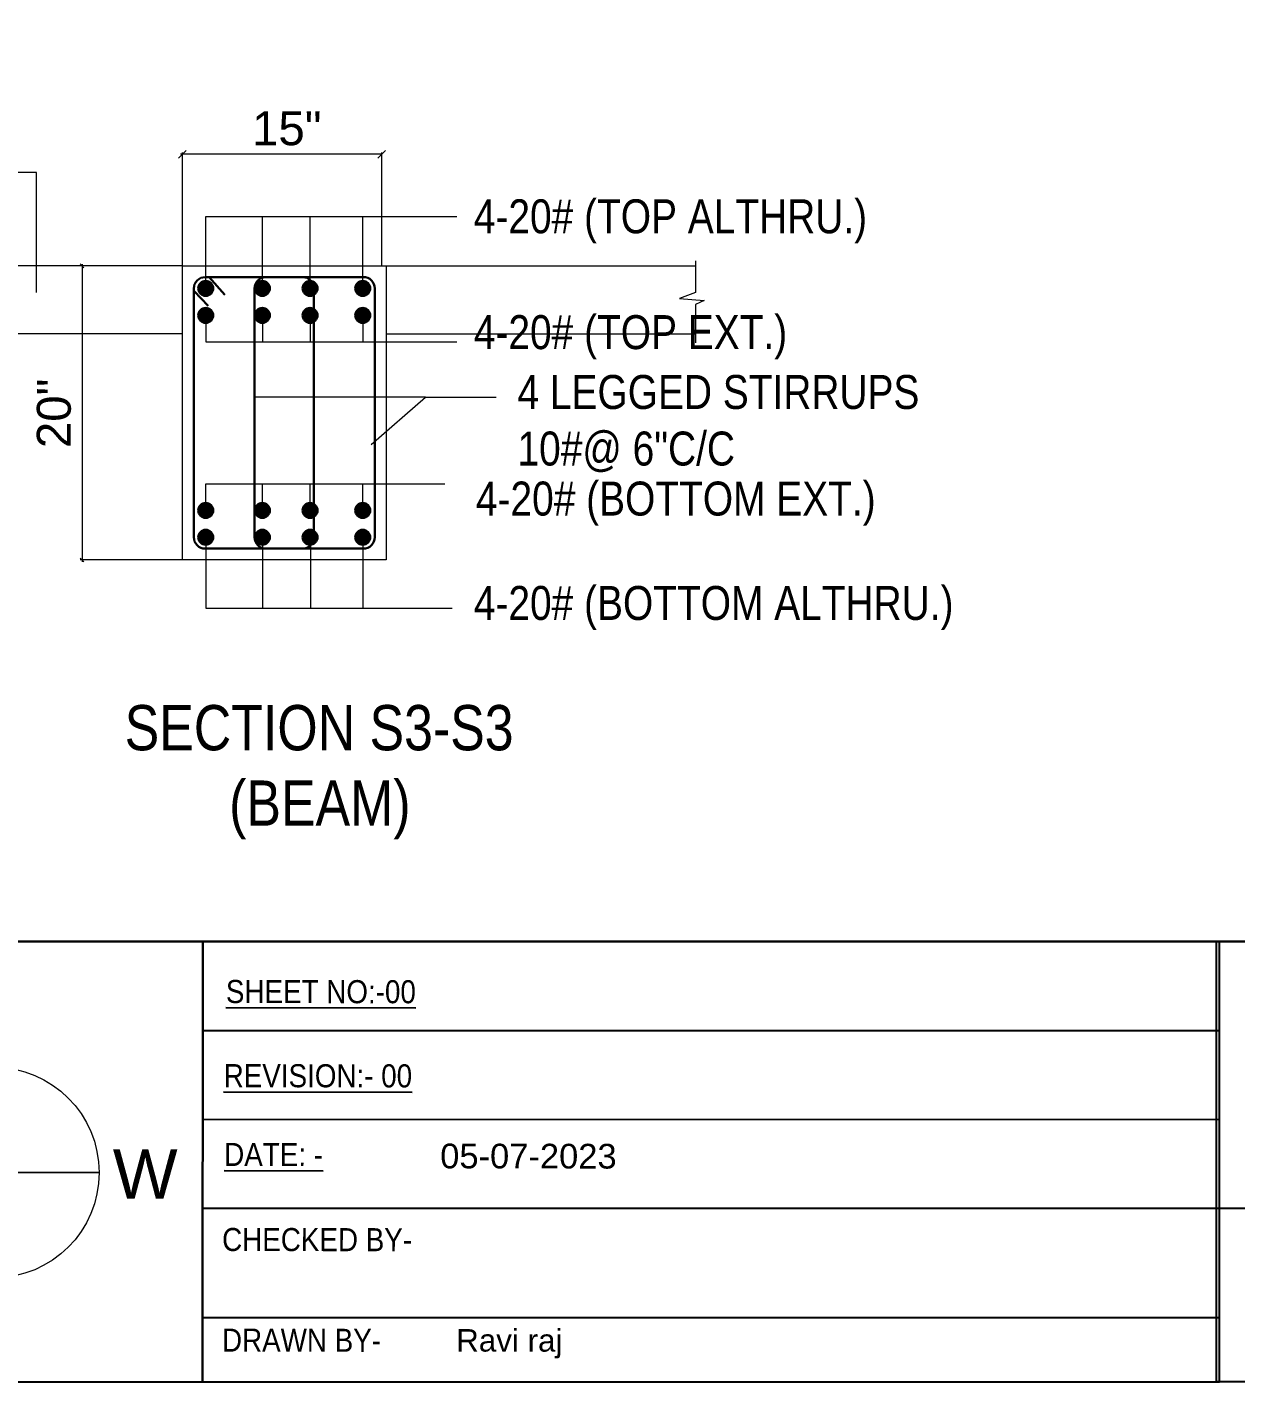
# Model space of a CAD drawing. Header units: inches. Extents: x -13956017 to 293115509, y -946740 to -305538.
# Drawn here: x 1185376 to 1186307, y -922722 to -921679 of the extents above; entities that cross this region are included whole.
import ezdxf
from ezdxf.enums import TextEntityAlignment as Align

# ---------------------------------------------------------------- set-up
doc = ezdxf.new("R2010")
doc.units = ezdxf.units.IN
doc.header["$LTSCALE"] = 6
doc.linetypes.add('DASHED', pattern=[0.75, 0.5, -0.25])
for name, color, linetype, lineweight in [('Base Beam', 1, 'DASHED', 20), ('DIM 1', 10, 'Continuous', 15), ('HAT', 251, 'Continuous', 0), ('plan', 7, 'Continuous', 5), ('REINF', 5, 'Continuous', 30), ('TEX', 250, 'Continuous', 30), ('txt3', 3, 'Continuous', 9), ('W', 250, 'Continuous', 5), ('wall high', 7, 'Continuous', 30)]:
    doc.layers.add(name, color=color, linetype=linetype, lineweight=lineweight)
for name, color, linetype in [('DIM', 7, 'Continuous'), ('RE', 7, 'Continuous'), ('S_text', 7, 'Continuous')]:
    doc.layers.add(name, color=color, linetype=linetype)
doc.styles.add('ARI', font='arial.ttf')
doc.styles.add('style1', font='arial.ttf')
doc.styles.add('style2', font='eurr____.ttf')
doc.styles.add('style4', font='arial.ttf')
doc.dimstyles.new('Copy of AA', dxfattribs={"dimtxt": 15, "dimasz": 4, "dimexe": 5, "dimexo": 0, "dimgap": 0.09, "dimtad": 0, "dimdec": 0, "dimzin": 0, "dimdsep": 46, "dimlunit": 3, "dimtxsty": 'ARI', "dimblk": 'ARCHTICK', "dimcen": 0.09, "dimclrt": 7, "dimadec": 0, "dimazin": 0, "dimtfac": 1, "dimtdec": 0, "dimtofl": 0, "dimtmove": 0, "dimatfit": 3, "dimfxl": 0.18, "dimtolj": 1, "dimtzin": 0, "dimlwd": 9, "dimlwe": 9, "dimarcsym": 0})

# ---------------------------------------------------------------- blocks, each defined once
blk = doc.blocks.new('_ARCHTICK')
at = {"color": 0, "linetype": 'ByBlock', "const_width": 0.15}
blk.add_lwpolyline([(-0.5, -0.5), (0.5, 0.5)], dxfattribs=at)
blk = doc.blocks.new('_Oblique')
at = {"layer": 'DIM', "color": 0, "lineweight": -2}
blk.add_line((-0.5, -0.5), (0.5, 0.5), dxfattribs=at)

msp = doc.modelspace()

# ---------------------------------------------------------------- hatches: boundary and pattern name
at = {"layer": 'REINF', "ltscale": 0.3}
h = msp.add_hatch(color=256, dxfattribs=at)
h.dxf.hatch_style = 1
edge = h.paths.add_edge_path()
edge.add_arc((1185513.4, -921880.2), 5.75, 0, 360)
h = msp.add_hatch(color=256, dxfattribs=at)
h.dxf.hatch_style = 1
edge = h.paths.add_edge_path()
edge.add_arc((1185557, -921880.2), 5.75, 0, 360)
h = msp.add_hatch(color=256, dxfattribs=at)
h.dxf.hatch_style = 1
edge = h.paths.add_edge_path()
edge.add_arc((1185593.7, -921880.2), 5.75, 0, 360)
h = msp.add_hatch(color=256, dxfattribs=at)
h.dxf.hatch_style = 1
edge = h.paths.add_edge_path()
edge.add_arc((1185634.3, -921880.2), 5.75, 0, 360)
h = msp.add_hatch(color=256, dxfattribs=at)
h.dxf.hatch_style = 1
edge = h.paths.add_edge_path()
edge.add_arc((1185513.4, -921901), 5.75, 0, 360)
h = msp.add_hatch(color=256, dxfattribs=at)
h.dxf.hatch_style = 1
edge = h.paths.add_edge_path()
edge.add_arc((1185557, -921901), 5.75, 0, 360)
h = msp.add_hatch(color=256, dxfattribs=at)
h.dxf.hatch_style = 1
edge = h.paths.add_edge_path()
edge.add_arc((1185593.7, -921901), 5.75, 0, 360)
h = msp.add_hatch(color=256, dxfattribs=at)
h.dxf.hatch_style = 1
edge = h.paths.add_edge_path()
edge.add_arc((1185634.3, -921901), 5.75, 0, 360)
h = msp.add_hatch(color=256, dxfattribs=at)
h.dxf.hatch_style = 1
edge = h.paths.add_edge_path()
edge.add_arc((1185513.4, -922051.2), 5.75, 0, 360)
h = msp.add_hatch(color=256, dxfattribs=at)
h.dxf.hatch_style = 1
edge = h.paths.add_edge_path()
edge.add_arc((1185513.4, -922051.2), 5.75, 0, 360)
h = msp.add_hatch(color=256, dxfattribs=at)
h.dxf.hatch_style = 1
edge = h.paths.add_edge_path()
edge.add_arc((1185557, -922051.2), 5.75, 0, 360)
h = msp.add_hatch(color=256, dxfattribs=at)
h.dxf.hatch_style = 1
edge = h.paths.add_edge_path()
edge.add_arc((1185593.7, -922051.2), 5.75, 0, 360)
h = msp.add_hatch(color=256, dxfattribs=at)
h.dxf.hatch_style = 1
edge = h.paths.add_edge_path()
edge.add_arc((1185634.3, -922051.2), 5.75, 0, 360)
h = msp.add_hatch(color=256, dxfattribs=at)
h.dxf.hatch_style = 1
edge = h.paths.add_edge_path()
edge.add_arc((1185634.3, -922051.2), 5.75, 0, 360)
h = msp.add_hatch(color=256, dxfattribs=at)
h.dxf.hatch_style = 1
edge = h.paths.add_edge_path()
edge.add_arc((1185513.4, -922071.9), 5.75, 0, 360)
h = msp.add_hatch(color=256, dxfattribs=at)
h.dxf.hatch_style = 1
edge = h.paths.add_edge_path()
edge.add_arc((1185557, -922071.9), 5.75, 0, 360)
h = msp.add_hatch(color=256, dxfattribs=at)
h.dxf.hatch_style = 1
edge = h.paths.add_edge_path()
edge.add_arc((1185593.7, -922071.9), 5.75, 0, 360)
h = msp.add_hatch(color=256, dxfattribs=at)
h.dxf.hatch_style = 1
edge = h.paths.add_edge_path()
edge.add_arc((1185634.3, -922071.9), 5.75, 0, 360)

# ---------------------------------------------------------------- linework, layer by layer
at = {"layer": 'Base Beam', "linetype": 'Continuous', "ltscale": 0.3}
msp.add_lwpolyline([(1185495.4, -921862.8), (1185652.3, -921862.8), (1185652.3, -922089.3), (1185495.4, -922089.3)], close=True, dxfattribs=at)
at = {"layer": 'DIM 1', "color": 3, "ltscale": 0.3}
for p, q in [((1185513.4, -921880.2), (1185513.4, -921824.8)), ((1185513.4, -921824.8), (1185706.8, -921824.8)), ((1185557, -921880.2), (1185557, -921824.8)), ((1185593.7, -921880.2), (1185593.7, -921824.8)), ((1185634.3, -921880.2), (1185634.3, -921824.8)), ((1185513.4, -921901.2), (1185513.4, -921921.4)), ((1185557, -921901.2), (1185557, -921921.4)), ((1185593.7, -921901.2), (1185593.7, -921921.4)), ((1185634.3, -921901.2), (1185634.3, -921921.4)), ((1185513.4, -921921.4), (1185706.8, -921921.4)), ((1185513.4, -922030.7), (1185697.5, -922030.7)), ((1185513.4, -922051), (1185513.4, -922030.7)), ((1185513.4, -922051), (1185513.4, -922035.2)), ((1185557, -922051), (1185557, -922030.7)), ((1185593.7, -922051), (1185593.7, -922030.7)), ((1185634.3, -922051), (1185634.3, -922030.7)), ((1185634.3, -922051), (1185634.3, -922035.2)), ((1185513.4, -922071.9), (1185513.4, -922126.6)), ((1185557.2, -922071.9), (1185557.2, -922126.6)), ((1185594.1, -922071.9), (1185594.1, -922126.6)), ((1185634.3, -922071.9), (1185634.3, -922126.6)), ((1185513.4, -922126.6), (1185703.1, -922126.6))]:
    msp.add_line(p, q, dxfattribs=at)
at = {"layer": 'DIM 1', "color": 7, "lineweight": 5, "ltscale": 0.3}
for p, q in [((1185418.2, -921861.4), (1185418.2, -922090.8)), ((1185495.4, -921862.8), (1185416.8, -921862.8)), ((1185495.4, -922089.3), (1185416.8, -922089.3))]:
    msp.add_line(p, q, dxfattribs=at)
at = {"layer": 'HAT', "color": 46, "lineweight": 0, "ltscale": 0.3}
for p, q in [((1185495.4, -921862.8), (1185257.4, -921862.8)), ((1185652.3, -921862.8), (1185890.4, -921862.8)), ((1185495.4, -921915.1), (1185257.4, -921915.1)), ((1185652.3, -921915.1), (1185890.4, -921915.1))]:
    msp.add_line(p, q, dxfattribs=at)
msp.add_lwpolyline([(1185890.4, -921859), (1185890.4, -921883.3), (1185878.1, -921887.9), (1185897.2, -921889.4), (1185890.4, -921892.5), (1185890.4, -921922)], dxfattribs=at)
at = {"layer": 'plan', "ltscale": 0.6}
for p, q in [((1184533.3, -922383.3), (1186135.1, -922383.3)), ((1185065.5, -922383.3), (1186258.2, -922383.3)), ((1185450.9, -922383.3), (1186135.1, -922383.3))]:
    msp.add_line(p, q, dxfattribs=at)
at = {"layer": 'RE', "color": 7, "linetype": 'Continuous', "lineweight": 25, "ltscale": 75}
msp.add_line((1185673.5, -922383.3), (1186541.3, -922383.3), dxfattribs=at)
at = {"layer": 'REINF', "ltscale": 0.3}
for p, q in [((1185516.1, -921871.5), (1185528, -921885.2)), ((1185504.5, -921882.2), (1185515.2, -921893.6))]:
    msp.add_line(p, q, dxfattribs=at)
for points in [[(1185512.9, -921871.5), (1185634.8, -921871.5, -0.414214), (1185643.6, -921880.2), (1185643.6, -922071.9, -0.414214), (1185634.8, -922080.6), (1185512.9, -922080.6, -0.414214), (1185504.2, -922071.9), (1185504.2, -921880.2, -0.414214)], [(1185512.9, -921871.5), (1185588, -921871.5, -0.414214), (1185596.7, -921880.2), (1185596.7, -922071.9, -0.414214), (1185588, -922080.6), (1185512.9, -922080.6, -0.414214), (1185504.2, -922071.9), (1185504.2, -921880.2, -0.414214)], [(1185559.7, -921871.5), (1185634.8, -921871.5, -0.414214), (1185643.6, -921880.2), (1185643.6, -922071.9, -0.414214), (1185634.8, -922080.6), (1185559.7, -922080.6, -0.414214), (1185551, -922071.9), (1185551, -921880.2, -0.414214)]]:
    msp.add_lwpolyline(points, format="xyb", close=True, dxfattribs=at)
for centre in [(1185513.4, -921880.2), (1185557, -921880.2), (1185593.7, -921880.2), (1185634.3, -921880.2), (1185513.4, -921901), (1185557, -921901), (1185593.7, -921901), (1185634.3, -921901), (1185513.4, -922051.2), (1185513.4, -922051.2), (1185557, -922051.2), (1185593.7, -922051.2), (1185634.3, -922051.2), (1185634.3, -922051.2), (1185513.4, -922071.9), (1185557, -922071.9), (1185593.7, -922071.9), (1185634.3, -922071.9)]:
    msp.add_circle(centre, 5.75, dxfattribs=at)
at = {"layer": 'S_text', "lineweight": 15}
for p, q in [((1185431.2, -922561.2), (1185268.9, -922561.2)), ((1185272.1, -922561.2), (1185431.2, -922561.2))]:
    msp.add_line(p, q, dxfattribs=at)
msp.add_circle((1185350.1, -922561.2), 81.2, dxfattribs=at)
at = {"layer": 'TEX', "lineweight": 25, "ltscale": 0.3}
msp.add_lwpolyline([(1182359.6, -918318.7), (1187140.9, -918318.7), (1187140.9, -922383.3), (1182359.6, -922383.3)], close=True, dxfattribs=at)
at = {"layer": 'W', "color": 7, "lineweight": 5, "ltscale": 10}
for p, q in [((1185648.9, -921776.9), (1185494, -921776.9)), ((1185495.4, -921862.8), (1185495.4, -921775.5)), ((1185648.9, -921862.8), (1185648.9, -921775.5))]:
    msp.add_line(p, q, dxfattribs=at)
at = {"layer": 'W', "ltscale": 10}
msp.add_line((1185682.5, -921964), (1185551, -921964), dxfattribs=at)
at = {"layer": 'wall high', "lineweight": 25}
for p, q in [((1182359.6, -922383.3), (1186293.9, -922383.3)), ((1182359.6, -922383.3), (1186293.9, -922383.3)), ((1182359.6, -922383.3), (1186293.9, -922383.3)), ((1182359.6, -922383.3), (1186293.9, -922383.3)), ((1186293.9, -922383.3), (1182359.6, -922383.3)), ((1185510.8, -922722.4), (1185511.2, -922383.3)), ((1185511.2, -922383.3), (1185510.8, -922722.4)), ((1185511.2, -922383.3), (1185510.8, -922722.4)), ((1185511.1, -922451.7), (1186294.2, -922451.8)), ((1185511.1, -922520.1), (1186294.1, -922520.2)), ((1185511.1, -922588.5), (1186294.1, -922588.7)), ((1185511.1, -922672.7), (1186294, -922672.8)), ((1182359.6, -922722.4), (1186293.9, -922722.4))]:
    msp.add_line(p, q, dxfattribs=at)
at = {"layer": 'wall high', "linetype": 'DASHED', "lineweight": 25, "ltscale": 20}
msp.add_line((1186291.6, -922588.7), (1186749.6, -922588.7), dxfattribs=at)
at = {"layer": 'wall high', "lineweight": 25}
for points in [[(1182359.6, -922722.4), (1186293.9, -922722.4), (1186293.9, -922383.3), (1182359.6, -922383.3)], [(1185511.2, -922383.3), (1185194.3, -922383.3), (1185194.3, -922722.4), (1185511.2, -922722.4)], [(1186291.6, -922383.3), (1187140.9, -922383.3), (1187140.9, -922722.4), (1186291.6, -922722.4)]]:
    msp.add_lwpolyline(points, close=True, dxfattribs=at)
msp.add_lwpolyline([(1185510.8, -922722.4), (1185511.2, -922383.3)], dxfattribs=at)

# ---------------------------------------------------------------- block references
at = {"layer": 'DIM 1', "color": 7, "lineweight": 5, "ltscale": 0.3, "xscale": 2.904, "yscale": 2.904, "zscale": 2.904}
for p, rotation in [((1185418.2, -921862.8), 90), ((1185418.2, -922089.3), 270)]:
    msp.add_blockref('_Oblique', p, dxfattribs=dict(at, rotation=rotation))
at = {"layer": 'W', "color": 7, "lineweight": 5, "ltscale": 10, "xscale": 5.808000000000001, "yscale": 5.808000000000001, "zscale": 5.808000000000001, "rotation": 180}
msp.add_blockref('_Oblique', (1185495.4, -921776.9), dxfattribs=at)
at = {"layer": 'W', "color": 7, "lineweight": 5, "ltscale": 10, "xscale": 5.808000000000001, "yscale": 5.808000000000001, "zscale": 5.808000000000001}
msp.add_blockref('_Oblique', (1185648.9, -921776.9), dxfattribs=at)

# ---------------------------------------------------------------- texts
at = {"layer": 'S_text', "lineweight": 15, "style": 'style4'}
msp.add_text('W', height=37.8, dxfattribs=at).set_placement((1185466.8, -922562.3, 0), align=Align.MIDDLE_CENTER)
at = {"layer": 'txt3', "ltscale": 0.3, "style": 'ARI'}
msp.add_text('15"', height=26.14, dxfattribs=at).set_placement((1185549, -921769.9))
msp.add_text('20"', height=26.14, rotation=90, dxfattribs=at).set_placement((1185409.5, -922003.2))
at = {"layer": 'txt3', "ltscale": 0.3, "attachment_point": 1, "style": 'ARI'}
for s, insert, char_height, width in [('{\\fArial Narrow|b0|i0|c0|p34;4-20# (TOP ALTHRU.)}', (1185719.8, -921811.6), 26.136, 1832.114), ('{\\fArial Narrow|b0|i0|c0|p34;4-20# (TOP EXT.)}', (1185719.8, -921900.8), 26.136, 1832.114), ('{\\fArial Narrow|b0|i0|c0|p34;4 LEGGED STIRRUPS\\P10#@ 6"C/C}', (1185753.4, -921946.9), 26.136, 1832.114), ('{\\fArial Narrow|b0|i0|c0|p34;4-20# (BOTTOM EXT.)}', (1185721.4, -922029), 26.136, 1832.114), ('{\\fArial Narrow|b0|i0|c0|p34;4-20# (BOTTOM ALTHRU.)}', (1185719.8, -922109.4), 26.136, 1832.114), ('\\pi129.5747;{\\fArial Narrow|b0|i0|c0|p34;SECTION S3-S3\\P\\pi210.0151;(BEAM)}', (1185321.4, -922201.1), 34.848, 554.906)]:
    msp.add_mtext(s, dxfattribs=dict(at, insert=insert, char_height=char_height, width=width))
at = {"layer": 'wall high', "lineweight": 25, "style": 'style2', "width": 0.9}
for s, height, p in [('%%USHEET NO:-00', 17.781, (1185528.9, -922430.6)), ('%%UREVISION:- 00', 17.781, (1185527.2, -922495.4)), ('%%UDATE: -', 17.78, (1185527.6, -922556.1)), ('CHECKED BY-', 17.781, (1185526, -922621.6)), ('DRAWN BY-', 17.78, (1185525.9, -922699.1))]:
    msp.add_text(s, height=height, rotation=359.9245, dxfattribs=at).set_placement(p)
at = {"layer": 'wall high', "lineweight": 25, "style": 'style1'}
for s, height, p in [('05-07-2023', 19.01, (1185693.9, -922557.9)), ('Ravi raj', 17.28, (1185706.2, -922699))]:
    msp.add_text(s, height=height, rotation=359.9245, dxfattribs=at).set_placement(p)

# ---------------------------------------------------------------- leaders
at = {"layer": 'DIM 1', "ltscale": 0.3}
for points, override in [([(1185383.2, -921883.4), (1185383.2, -921790.8), (1185315.8, -921790.8)], {"dimasz": 2, "dimarcsym": 1}), ([(1185640.8, -922000.3), (1185682.5, -921964), (1185736.9, -921964)], {"dimasz": 2, "dimgap": 0.09, "dimtad": 0, "dimarcsym": 1})]:
    msp.add_leader(points, dimstyle='Copy of AA', override=override, dxfattribs=at)

doc.saveas('drawing.dxf')
